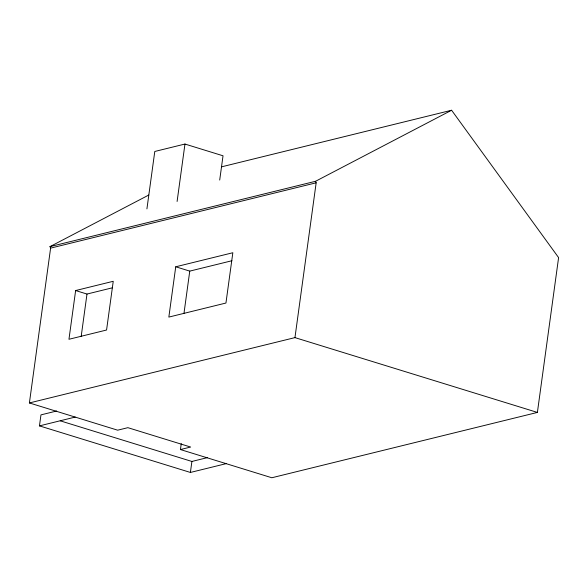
<?xml version="1.0" encoding="UTF-8"?>
<svg xmlns="http://www.w3.org/2000/svg" width="588" height="588" viewBox="0 0 588 588"><rect width="100%" height="100%" fill="white"/><g stroke="black" fill="none" stroke-linecap="round" stroke-linejoin="round"><path stroke-width="0.88" d="M181.251 443.631L180.442 449.555L190.652 447.042L127.875 427.674L117.659 430.188L29.4 402.949L50.605 248.129L49.973 246.629L148.786 195.032M226.137 463.66L190.394 472.451L39.455 425.881L40.962 414.878L56.654 411.012M75.632 290.546L68.958 339.276L106.568 330.022L113.241 281.292L75.632 290.546L86.987 294.051L112.352 287.811M81.181 336.461L86.987 294.051M146.919 208.887L154.784 151.469L184.963 144.045L223.028 155.791L219.706 180.046M177.098 201.464L184.963 144.045M175.738 266.783L168.844 317.086L225.946 303.033L232.841 252.737L175.738 266.783L189.762 271.112L231.929 260.741M183.978 313.331L189.762 271.112M190.394 472.451L191.901 461.455L207.593 457.589M29.4 402.949L294.956 337.615L316.16 182.794L315.528 181.295L49.973 246.629M180.442 449.555L271.84 477.757L537.395 412.423L558.6 257.603L451.599 110.243L221.691 166.808M315.528 181.295L451.599 110.243M50.605 248.129L316.16 182.794M39.455 425.881L75.198 417.083M294.956 337.615L537.395 412.423M60.263 420.832L191.901 461.455"/></g></svg>
